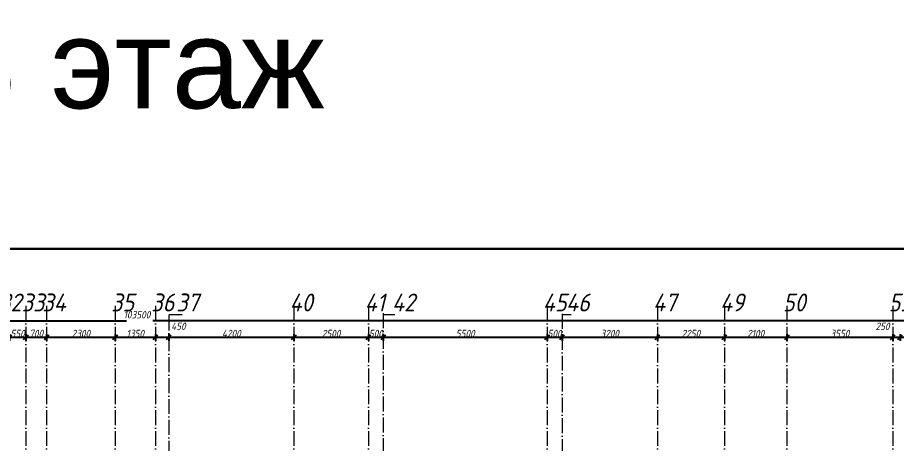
# Model space of a CAD drawing. Header units: millimetres. Extents: x -606178 to 312196, y -19338 to 632709.
# Drawn here: x -95490 to -65990, y 538072 to 552362 of the extents above; entities that cross this region are included whole.
import ezdxf

# ---------------------------------------------------------------- set-up
doc = ezdxf.new("R2010")
doc.units = ezdxf.units.MM
doc.linetypes.add('50_200_ШТРИХ_1Т_ш5_п1_п1_', pattern=[700, 500, -100, 0, -100])
for name, color, linetype, lineweight in [('A-____-____-DIMS', 7, 'Continuous', 9), ('S-GRID-____-IDEN', 7, 'Continuous', 9), ('S-GRID-____-OTLN', 7, 'Continuous', 9), ('S-GRID-____-OTLN-1', 7, '50_200_ШТРИХ_1Т_ш5_п1_п1_', 9), ('Текстовые примечания', 7, 'Continuous', 9)]:
    doc.layers.add(name, color=color, linetype=linetype, lineweight=lineweight)
doc.styles.add('ISOCPEUR_I_9', font='isocpeui.ttf', dxfattribs={"width": 0.9, "height": 250})
doc.styles.get("Standard").update_dxf_attribs({"font": 'arial.ttf'})
doc.dimstyles.new('ISO-2_5_0_9К_БОЛЬШОЙ_ОСИ', dxfattribs={"dimscale": 304.8, "dimtxt": 248.995294, "dimasz": 0.492126, "dimexe": 0.393701, "dimexo": 0, "dimgap": 0, "dimtad": 1, "dimdec": 0, "dimzin": 0, "dimdsep": 46, "dimtxsty": 'ISOCPEUR_I_9', "dimblk1": 'OBLIQUE', "dimblk2": 'OBLIQUE', "dimsah": 1, "dimcen": 0.09, "dimdle": 0.393701, "dimazin": 0, "dimtfac": 1, "dimtdec": 4, "dimtix": 1, "dimtmove": 0, "dimatfit": 3, "dimfxl": 1, "dimtvp": 1, "dimtolj": 1, "dimtzin": 0, "dimarcsym": 2})
doc.dimstyles.new('ISO-2_5_0_9К_БОЛЬШОЙ_ОСИ_1', dxfattribs={"dimscale": 304.8, "dimtxt": 248.995294, "dimasz": 0.492126, "dimexe": 0.393701, "dimexo": 0, "dimgap": 0, "dimtad": 1, "dimdec": 0, "dimzin": 0, "dimdsep": 46, "dimtxsty": 'ISOCPEUR_I_9', "dimblk1": 'OBLIQUE', "dimblk2": 'OBLIQUE', "dimsah": 1, "dimcen": 0.09, "dimdle": 0.393701, "dimazin": 0, "dimtfac": 1, "dimtdec": 4, "dimtix": 1, "dimtmove": 1, "dimatfit": 3, "dimfxl": 1, "dimtvp": 1, "dimtolj": 1, "dimtzin": 0, "dimarcsym": 2})
doc.dimstyles.new('ISO-2_5_0_9К_БОЛЬШОЙ_ОСИ_2', dxfattribs={"dimscale": 304.8, "dimtxt": 248.995294, "dimasz": 0.492126, "dimexe": 0.393701, "dimexo": 0, "dimgap": 0, "dimtad": 1, "dimdec": 0, "dimzin": 0, "dimdsep": 46, "dimtxsty": 'ISOCPEUR_I_9', "dimblk1": 'OBLIQUE', "dimblk2": 'OBLIQUE', "dimsah": 1, "dimcen": 0.09, "dimdle": 0.393701, "dimazin": 0, "dimtfac": 1, "dimtdec": 4, "dimtix": 1, "dimtmove": 2, "dimatfit": 3, "dimfxl": 1, "dimtvp": 1, "dimtolj": 1, "dimtzin": 0, "dimarcsym": 2})

# ---------------------------------------------------------------- blocks, each defined once
blk = doc.blocks.new('_Oblique')
at = {"color": 0, "linetype": 'ByBlock', "lineweight": -2}
blk.add_line((-0.5, -0.5), (0.5, 0.5), dxfattribs=at)
blk = doc.blocks.new('*D5297')
at = {"layer": 'A-____-____-DIMS', "color": 0, "lineweight": -2, "transparency": 16777216}
for p, q in [((-95885, 541635), (-95095, 541635)), ((-95765, 541741), (-95765, 541515)), ((-95215, 541741), (-95215, 541515))]:
    blk.add_line(p, q, dxfattribs=at)
at = {"layer": 'Defpoints', "color": 0, "transparency": 16777216}
for p in [(-95765, 541741), (-95215, 541741), (-95215, 541635)]:
    blk.add_point(p, dxfattribs=at)
at = {"layer": 'A-____-____-DIMS', "color": 0, "lineweight": -2, "transparency": 16777216, "xscale": 150, "yscale": 150, "zscale": 150, "rotation": 180}
blk.add_blockref('_Oblique', (-95765, 541635), dxfattribs=at)
at = {"layer": 'A-____-____-DIMS', "color": 0, "lineweight": -2, "transparency": 16777216, "xscale": 150, "yscale": 150, "zscale": 150}
blk.add_blockref('_Oblique', (-95215, 541635), dxfattribs=at)
at = {"layer": 'A-____-____-DIMS', "color": 0, "transparency": 16777216, "insert": (-95490, 541760), "char_height": 250, "width": 568.86, "attachment_point": 5, "style": 'ISOCPEUR_I_9'}
blk.add_mtext('\\A1;550', dxfattribs=at)
blk = doc.blocks.new('*D5298')
at = {"layer": 'A-____-____-DIMS', "color": 0, "lineweight": -2, "transparency": 16777216}
for p, q in [((-95335, 541635), (-94395, 541635)), ((-95215, 541741), (-95215, 541515)), ((-94515, 541741), (-94515, 541515))]:
    blk.add_line(p, q, dxfattribs=at)
at = {"layer": 'Defpoints', "color": 0, "transparency": 16777216}
for p in [(-95215, 541741), (-94515, 541741), (-94515, 541635)]:
    blk.add_point(p, dxfattribs=at)
at = {"layer": 'A-____-____-DIMS', "color": 0, "lineweight": -2, "transparency": 16777216, "xscale": 150, "yscale": 150, "zscale": 150, "rotation": 180}
blk.add_blockref('_Oblique', (-95215, 541635), dxfattribs=at)
at = {"layer": 'A-____-____-DIMS', "color": 0, "lineweight": -2, "transparency": 16777216, "xscale": 150, "yscale": 150, "zscale": 150}
blk.add_blockref('_Oblique', (-94515, 541635), dxfattribs=at)
at = {"layer": 'A-____-____-DIMS', "color": 0, "transparency": 16777216, "insert": (-94865, 541761), "char_height": 250, "width": 568.86, "attachment_point": 5, "style": 'ISOCPEUR_I_9'}
blk.add_mtext('\\A1;700', dxfattribs=at)
blk = doc.blocks.new('*D5299')
at = {"layer": 'A-____-____-DIMS', "color": 0, "lineweight": -2, "transparency": 16777216}
for p, q in [((-94635, 541635), (-92095, 541635)), ((-94515, 541741), (-94515, 541515)), ((-92215, 541741), (-92215, 541515))]:
    blk.add_line(p, q, dxfattribs=at)
at = {"layer": 'Defpoints', "color": 0, "transparency": 16777216}
for p in [(-94515, 541741), (-92215, 541741), (-92215, 541635)]:
    blk.add_point(p, dxfattribs=at)
at = {"layer": 'A-____-____-DIMS', "color": 0, "lineweight": -2, "transparency": 16777216, "xscale": 150, "yscale": 150, "zscale": 150, "rotation": 180}
blk.add_blockref('_Oblique', (-94515, 541635), dxfattribs=at)
at = {"layer": 'A-____-____-DIMS', "color": 0, "lineweight": -2, "transparency": 16777216, "xscale": 150, "yscale": 150, "zscale": 150}
blk.add_blockref('_Oblique', (-92215, 541635), dxfattribs=at)
at = {"layer": 'A-____-____-DIMS', "color": 0, "transparency": 16777216, "insert": (-93365, 541760), "char_height": 250, "width": 758.48, "attachment_point": 5, "style": 'ISOCPEUR_I_9'}
blk.add_mtext('\\A1;2300', dxfattribs=at)
blk = doc.blocks.new('*D5300')
at = {"layer": 'A-____-____-DIMS', "color": 0, "lineweight": -2, "transparency": 16777216}
for p, q in [((-92335, 541635), (-90745, 541635)), ((-92215, 541741), (-92215, 541515)), ((-90865, 541741), (-90865, 541515))]:
    blk.add_line(p, q, dxfattribs=at)
at = {"layer": 'Defpoints', "color": 0, "transparency": 16777216}
for p in [(-92215, 541741), (-90865, 541741), (-90865, 541635)]:
    blk.add_point(p, dxfattribs=at)
at = {"layer": 'A-____-____-DIMS', "color": 0, "lineweight": -2, "transparency": 16777216, "xscale": 150, "yscale": 150, "zscale": 150, "rotation": 180}
blk.add_blockref('_Oblique', (-92215, 541635), dxfattribs=at)
at = {"layer": 'A-____-____-DIMS', "color": 0, "lineweight": -2, "transparency": 16777216, "xscale": 150, "yscale": 150, "zscale": 150}
blk.add_blockref('_Oblique', (-90865, 541635), dxfattribs=at)
at = {"layer": 'A-____-____-DIMS', "color": 0, "transparency": 16777216, "insert": (-91540, 541760), "char_height": 250, "width": 701.02, "attachment_point": 5, "style": 'ISOCPEUR_I_9'}
blk.add_mtext('\\A1;1350', dxfattribs=at)
blk = doc.blocks.new('*D5301')
at = {"layer": 'A-____-____-DIMS', "color": 0, "lineweight": -2, "transparency": 16777216}
for p, q in [((-90985, 541635), (-90295, 541635)), ((-90865, 541741), (-90865, 541515)), ((-90415, 541741), (-90415, 541515))]:
    blk.add_line(p, q, dxfattribs=at)
at = {"layer": 'Defpoints', "color": 0, "transparency": 16777216}
for p in [(-90865, 541741), (-90415, 541741), (-90415, 541635)]:
    blk.add_point(p, dxfattribs=at)
at = {"layer": 'A-____-____-DIMS', "color": 0, "lineweight": -2, "transparency": 16777216, "xscale": 150, "yscale": 150, "zscale": 150, "rotation": 180}
blk.add_blockref('_Oblique', (-90865, 541635), dxfattribs=at)
at = {"layer": 'A-____-____-DIMS', "color": 0, "lineweight": -2, "transparency": 16777216, "xscale": 150, "yscale": 150, "zscale": 150}
blk.add_blockref('_Oblique', (-90415, 541635), dxfattribs=at)
at = {"layer": 'A-____-____-DIMS', "color": 0, "transparency": 16777216, "insert": (-90335, 542128), "char_height": 250, "width": 591.84, "attachment_point": 1, "line_spacing_factor": 1.149209, "style": 'ISOCPEUR_I_9'}
blk.add_mtext('\\A1;450', dxfattribs=at)
blk = doc.blocks.new('*D5302')
at = {"layer": 'A-____-____-DIMS', "color": 0, "lineweight": -2, "transparency": 16777216}
for p, q in [((-90535, 541635), (-86095, 541635)), ((-90415, 541741), (-90415, 541515)), ((-86215, 541741), (-86215, 541515))]:
    blk.add_line(p, q, dxfattribs=at)
at = {"layer": 'Defpoints', "color": 0, "transparency": 16777216}
for p in [(-90415, 541741), (-86215, 541741), (-86215, 541635)]:
    blk.add_point(p, dxfattribs=at)
at = {"layer": 'A-____-____-DIMS', "color": 0, "lineweight": -2, "transparency": 16777216, "xscale": 150, "yscale": 150, "zscale": 150, "rotation": 180}
blk.add_blockref('_Oblique', (-90415, 541635), dxfattribs=at)
at = {"layer": 'A-____-____-DIMS', "color": 0, "lineweight": -2, "transparency": 16777216, "xscale": 150, "yscale": 150, "zscale": 150}
blk.add_blockref('_Oblique', (-86215, 541635), dxfattribs=at)
at = {"layer": 'A-____-____-DIMS', "color": 0, "transparency": 16777216, "insert": (-88315, 541760), "char_height": 250, "width": 781.46, "attachment_point": 5, "style": 'ISOCPEUR_I_9'}
blk.add_mtext('\\A1;4200', dxfattribs=at)
blk = doc.blocks.new('*D5303')
at = {"layer": 'A-____-____-DIMS', "color": 0, "lineweight": -2, "transparency": 16777216}
for p, q in [((-86335, 541635), (-83595, 541635)), ((-86215, 541741), (-86215, 541515)), ((-83715, 541741), (-83715, 541515))]:
    blk.add_line(p, q, dxfattribs=at)
at = {"layer": 'Defpoints', "color": 0, "transparency": 16777216}
for p in [(-86215, 541741), (-83715, 541741), (-83715, 541635)]:
    blk.add_point(p, dxfattribs=at)
at = {"layer": 'A-____-____-DIMS', "color": 0, "lineweight": -2, "transparency": 16777216, "xscale": 150, "yscale": 150, "zscale": 150, "rotation": 180}
blk.add_blockref('_Oblique', (-86215, 541635), dxfattribs=at)
at = {"layer": 'A-____-____-DIMS', "color": 0, "lineweight": -2, "transparency": 16777216, "xscale": 150, "yscale": 150, "zscale": 150}
blk.add_blockref('_Oblique', (-83715, 541635), dxfattribs=at)
at = {"layer": 'A-____-____-DIMS', "color": 0, "transparency": 16777216, "insert": (-84965, 541760), "char_height": 250, "width": 758.48, "attachment_point": 5, "style": 'ISOCPEUR_I_9'}
blk.add_mtext('\\A1;2500', dxfattribs=at)
blk = doc.blocks.new('*D5304')
at = {"layer": 'A-____-____-DIMS', "color": 0, "lineweight": -2, "transparency": 16777216}
for p, q in [((-83835, 541635), (-83095, 541635)), ((-83715, 541741), (-83715, 541515)), ((-83215, 541741), (-83215, 541515))]:
    blk.add_line(p, q, dxfattribs=at)
at = {"layer": 'Defpoints', "color": 0, "transparency": 16777216}
for p in [(-83715, 541741), (-83215, 541741), (-83215, 541635)]:
    blk.add_point(p, dxfattribs=at)
at = {"layer": 'A-____-____-DIMS', "color": 0, "lineweight": -2, "transparency": 16777216, "xscale": 150, "yscale": 150, "zscale": 150, "rotation": 180}
blk.add_blockref('_Oblique', (-83715, 541635), dxfattribs=at)
at = {"layer": 'A-____-____-DIMS', "color": 0, "lineweight": -2, "transparency": 16777216, "xscale": 150, "yscale": 150, "zscale": 150}
blk.add_blockref('_Oblique', (-83215, 541635), dxfattribs=at)
at = {"layer": 'A-____-____-DIMS', "color": 0, "transparency": 16777216, "insert": (-83465, 541760), "char_height": 250, "width": 568.86, "attachment_point": 5, "style": 'ISOCPEUR_I_9'}
blk.add_mtext('\\A1;500', dxfattribs=at)
blk = doc.blocks.new('*D5305')
at = {"layer": 'A-____-____-DIMS', "color": 0, "lineweight": -2, "transparency": 16777216}
for p, q in [((-83335, 541635), (-77595, 541635)), ((-83215, 541741), (-83215, 541515)), ((-77715, 541741), (-77715, 541515))]:
    blk.add_line(p, q, dxfattribs=at)
at = {"layer": 'Defpoints', "color": 0, "transparency": 16777216}
for p in [(-83215, 541741), (-77715, 541741), (-77715, 541635)]:
    blk.add_point(p, dxfattribs=at)
at = {"layer": 'A-____-____-DIMS', "color": 0, "lineweight": -2, "transparency": 16777216, "xscale": 150, "yscale": 150, "zscale": 150, "rotation": 180}
blk.add_blockref('_Oblique', (-83215, 541635), dxfattribs=at)
at = {"layer": 'A-____-____-DIMS', "color": 0, "lineweight": -2, "transparency": 16777216, "xscale": 150, "yscale": 150, "zscale": 150}
blk.add_blockref('_Oblique', (-77715, 541635), dxfattribs=at)
at = {"layer": 'A-____-____-DIMS', "color": 0, "transparency": 16777216, "insert": (-80465, 541760), "char_height": 250, "width": 758.48, "attachment_point": 5, "style": 'ISOCPEUR_I_9'}
blk.add_mtext('\\A1;5500', dxfattribs=at)
blk = doc.blocks.new('*D5306')
at = {"layer": 'A-____-____-DIMS', "color": 0, "lineweight": -2, "transparency": 16777216}
for p, q in [((-77835, 541635), (-77095, 541635)), ((-77715, 541741), (-77715, 541515)), ((-77215, 541741), (-77215, 541515))]:
    blk.add_line(p, q, dxfattribs=at)
at = {"layer": 'Defpoints', "color": 0, "transparency": 16777216}
for p in [(-77715, 541741), (-77215, 541741), (-77215, 541635)]:
    blk.add_point(p, dxfattribs=at)
at = {"layer": 'A-____-____-DIMS', "color": 0, "lineweight": -2, "transparency": 16777216, "xscale": 150, "yscale": 150, "zscale": 150, "rotation": 180}
blk.add_blockref('_Oblique', (-77715, 541635), dxfattribs=at)
at = {"layer": 'A-____-____-DIMS', "color": 0, "lineweight": -2, "transparency": 16777216, "xscale": 150, "yscale": 150, "zscale": 150}
blk.add_blockref('_Oblique', (-77215, 541635), dxfattribs=at)
at = {"layer": 'A-____-____-DIMS', "color": 0, "transparency": 16777216, "insert": (-77465, 541760), "char_height": 250, "width": 568.86, "attachment_point": 5, "style": 'ISOCPEUR_I_9'}
blk.add_mtext('\\A1;500', dxfattribs=at)
blk = doc.blocks.new('*D5307')
at = {"layer": 'A-____-____-DIMS', "color": 0, "lineweight": -2, "transparency": 16777216}
for p, q in [((-77335, 541635), (-73895, 541635)), ((-77215, 541741), (-77215, 541515)), ((-74015, 541741), (-74015, 541515))]:
    blk.add_line(p, q, dxfattribs=at)
at = {"layer": 'Defpoints', "color": 0, "transparency": 16777216}
for p in [(-77215, 541741), (-74015, 541741), (-74015, 541635)]:
    blk.add_point(p, dxfattribs=at)
at = {"layer": 'A-____-____-DIMS', "color": 0, "lineweight": -2, "transparency": 16777216, "xscale": 150, "yscale": 150, "zscale": 150, "rotation": 180}
blk.add_blockref('_Oblique', (-77215, 541635), dxfattribs=at)
at = {"layer": 'A-____-____-DIMS', "color": 0, "lineweight": -2, "transparency": 16777216, "xscale": 150, "yscale": 150, "zscale": 150}
blk.add_blockref('_Oblique', (-74015, 541635), dxfattribs=at)
at = {"layer": 'A-____-____-DIMS', "color": 0, "transparency": 16777216, "insert": (-75615, 541760), "char_height": 250, "width": 758.48, "attachment_point": 5, "style": 'ISOCPEUR_I_9'}
blk.add_mtext('\\A1;3200', dxfattribs=at)
blk = doc.blocks.new('*D5308')
at = {"layer": 'A-____-____-DIMS', "color": 0, "lineweight": -2, "transparency": 16777216}
for p, q in [((-74135, 541635), (-71645, 541635)), ((-74015, 541741), (-74015, 541515)), ((-71765, 541741), (-71765, 541515))]:
    blk.add_line(p, q, dxfattribs=at)
at = {"layer": 'Defpoints', "color": 0, "transparency": 16777216}
for p in [(-74015, 541741), (-71765, 541741), (-71765, 541635)]:
    blk.add_point(p, dxfattribs=at)
at = {"layer": 'A-____-____-DIMS', "color": 0, "lineweight": -2, "transparency": 16777216, "xscale": 150, "yscale": 150, "zscale": 150, "rotation": 180}
blk.add_blockref('_Oblique', (-74015, 541635), dxfattribs=at)
at = {"layer": 'A-____-____-DIMS', "color": 0, "lineweight": -2, "transparency": 16777216, "xscale": 150, "yscale": 150, "zscale": 150}
blk.add_blockref('_Oblique', (-71765, 541635), dxfattribs=at)
at = {"layer": 'A-____-____-DIMS', "color": 0, "transparency": 16777216, "insert": (-72890, 541760), "char_height": 250, "width": 758.48, "attachment_point": 5, "style": 'ISOCPEUR_I_9'}
blk.add_mtext('\\A1;2250', dxfattribs=at)
blk = doc.blocks.new('*D5309')
at = {"layer": 'A-____-____-DIMS', "color": 0, "lineweight": -2, "transparency": 16777216}
for p, q in [((-71885, 541635), (-69545, 541635)), ((-71765, 541741), (-71765, 541515)), ((-69665, 541741), (-69665, 541515))]:
    blk.add_line(p, q, dxfattribs=at)
at = {"layer": 'Defpoints', "color": 0, "transparency": 16777216}
for p in [(-71765, 541741), (-69665, 541741), (-69665, 541635)]:
    blk.add_point(p, dxfattribs=at)
at = {"layer": 'A-____-____-DIMS', "color": 0, "lineweight": -2, "transparency": 16777216, "xscale": 150, "yscale": 150, "zscale": 150, "rotation": 180}
blk.add_blockref('_Oblique', (-71765, 541635), dxfattribs=at)
at = {"layer": 'A-____-____-DIMS', "color": 0, "lineweight": -2, "transparency": 16777216, "xscale": 150, "yscale": 150, "zscale": 150}
blk.add_blockref('_Oblique', (-69665, 541635), dxfattribs=at)
at = {"layer": 'A-____-____-DIMS', "color": 0, "transparency": 16777216, "insert": (-70715, 541760), "char_height": 250, "width": 701.02, "attachment_point": 5, "style": 'ISOCPEUR_I_9'}
blk.add_mtext('\\A1;2100', dxfattribs=at)
blk = doc.blocks.new('*D5310')
at = {"layer": 'A-____-____-DIMS', "color": 0, "lineweight": -2, "transparency": 16777216}
for p, q in [((-69785, 541635), (-65995, 541635)), ((-69665, 541741), (-69665, 541515)), ((-66115, 541741), (-66115, 541515))]:
    blk.add_line(p, q, dxfattribs=at)
at = {"layer": 'Defpoints', "color": 0, "transparency": 16777216}
for p in [(-69665, 541741), (-66115, 541741), (-66115, 541635)]:
    blk.add_point(p, dxfattribs=at)
at = {"layer": 'A-____-____-DIMS', "color": 0, "lineweight": -2, "transparency": 16777216, "xscale": 150, "yscale": 150, "zscale": 150, "rotation": 180}
blk.add_blockref('_Oblique', (-69665, 541635), dxfattribs=at)
at = {"layer": 'A-____-____-DIMS', "color": 0, "lineweight": -2, "transparency": 16777216, "xscale": 150, "yscale": 150, "zscale": 150}
blk.add_blockref('_Oblique', (-66115, 541635), dxfattribs=at)
at = {"layer": 'A-____-____-DIMS', "color": 0, "transparency": 16777216, "insert": (-67890, 541760), "char_height": 250, "width": 758.48, "attachment_point": 5, "style": 'ISOCPEUR_I_9'}
blk.add_mtext('\\A1;3550', dxfattribs=at)
blk = doc.blocks.new('*D5311')
at = {"layer": 'A-____-____-DIMS', "color": 0, "lineweight": -2, "transparency": 16777216}
for p, q in [((-66235, 541635), (-65745, 541635)), ((-66115, 541741), (-66115, 541515)), ((-65865, 541741), (-65865, 541515))]:
    blk.add_line(p, q, dxfattribs=at)
at = {"layer": 'Defpoints', "color": 0, "transparency": 16777216}
for p in [(-66115, 541741), (-65865, 541741), (-65865, 541635)]:
    blk.add_point(p, dxfattribs=at)
at = {"layer": 'A-____-____-DIMS', "color": 0, "lineweight": -2, "transparency": 16777216, "xscale": 150, "yscale": 150, "zscale": 150, "rotation": 180}
blk.add_blockref('_Oblique', (-66115, 541635), dxfattribs=at)
at = {"layer": 'A-____-____-DIMS', "color": 0, "lineweight": -2, "transparency": 16777216, "xscale": 150, "yscale": 150, "zscale": 150}
blk.add_blockref('_Oblique', (-65865, 541635), dxfattribs=at)
at = {"layer": 'A-____-____-DIMS', "color": 0, "transparency": 16777216, "insert": (-66691, 542128), "char_height": 250, "width": 568.86, "attachment_point": 1, "line_spacing_factor": 1.149209, "style": 'ISOCPEUR_I_9'}
blk.add_mtext('\\A1;250', dxfattribs=at)
blk = doc.blocks.new('*D5318')
at = {"layer": 'A-____-____-DIMS', "color": 0, "lineweight": -2, "transparency": 16777216}
for p, q in [((-143065, 542293), (-143065, 542067)), ((-39565, 542293), (-39565, 542067)), ((-143185, 542187), (-91832, 542187)), ((-39445, 542187), (-90953, 542187))]:
    blk.add_line(p, q, dxfattribs=at)
at = {"layer": 'Defpoints', "color": 0, "transparency": 16777216}
for p in [(-143065, 542293), (-39565, 542293), (-39565, 542187)]:
    blk.add_point(p, dxfattribs=at)
at = {"layer": 'A-____-____-DIMS', "color": 0, "lineweight": -2, "transparency": 16777216, "xscale": 150, "yscale": 150, "zscale": 150, "rotation": 180}
blk.add_blockref('_Oblique', (-143065, 542187), dxfattribs=at)
at = {"layer": 'A-____-____-DIMS', "color": 0, "lineweight": -2, "transparency": 16777216, "xscale": 150, "yscale": 150, "zscale": 150}
blk.add_blockref('_Oblique', (-39565, 542187), dxfattribs=at)
at = {"layer": 'A-____-____-DIMS', "color": 0, "transparency": 16777216, "insert": (-91932, 542514), "char_height": 250, "width": 1080.26, "attachment_point": 1, "line_spacing_factor": 1.149209, "style": 'ISOCPEUR_I_9'}
blk.add_mtext('\\A1;103500', dxfattribs=at)

msp = doc.modelspace()

# ---------------------------------------------------------------- linework, layer by layer
at = {"layer": 'S-GRID-____-OTLN'}
for p, q in [((-90414.891, 542398.8529), (-89961.2943, 542398.8529)), ((-83214.891, 542398.8529), (-82831.8023, 542398.8529)), ((-77214.891, 542398.8529), (-76905.4513, 542398.8529))]:
    msp.add_line(p, q, dxfattribs=at)
at = {"layer": 'S-GRID-____-OTLN-1'}
for p, q in [((-95214.891, 542687.1106), (-95214.891, 504685.847)), ((-94514.891, 542687.1106), (-94514.891, 529041.5894)), ((-92214.891, 542687.1106), (-92214.891, 504685.847)), ((-90864.891, 542687.1106), (-90864.891, 518469.7429)), ((-86214.891, 542687.1106), (-86214.891, 504685.847)), ((-83714.891, 542687.1106), (-83714.891, 504685.847)), ((-77714.891, 542687.1106), (-77714.891, 504685.847)), ((-74014.891, 542687.1106), (-74014.891, 504685.847)), ((-71764.891, 542687.1106), (-71764.891, 504685.847)), ((-69664.891, 542687.1106), (-69664.891, 491375.8881)), ((-66114.891, 542687.1106), (-66114.891, 491375.8881)), ((-90414.891, 542362.4833), (-90414.891, 518469.7429)), ((-83214.891, 542443.5807), (-83214.891, 504836.7347)), ((-77214.891, 542415.4959), (-77214.891, 504852.8552))]:
    msp.add_line(p, q, dxfattribs=at)
at = {"layer": 'Текстовые примечания', "color": 1, "lineweight": 30}
msp.add_lwpolyline([(-19349.125, 544596.983), (-401724.6123, 544596.983)], dxfattribs=at)

# ---------------------------------------------------------------- texts
at = {"color": 1, "lineweight": 30, "insert": (-97870.3979, 552316.983), "char_height": 3000, "attachment_point": 1}
msp.add_mtext_dynamic_manual_height_columns('3 этаж', width=55251, gutter_width=1, heights=[0], dxfattribs=at)
at = {"layer": 'S-GRID-____-IDEN', "char_height": 600, "attachment_point": 1, "style": 'ISOCPEUR_I_9'}
for s, insert, width in [('32', (-96106.4606, 543101.0442), 404.0505), ('33', (-95349.2626, 543101.0442), 404.0505), ('34', (-94658.2626, 543101.0442), 425.696062), ('35', (-92349.2626, 543101.0442), 404.0505), ('36', (-90999.2626, 543101.0442), 404.0505), ('37', (-90163.0361, 543101.0442), 404.0505), ('40', (-86358.2626, 543101.0442), 425.696062), ('41', (-83834.4126, 543101.0442), 367.974562), ('42', (-82922.4766, 543101.0442), 425.696062), ('45', (-77858.2626, 543101.0442), 425.696062), ('46', (-77081.0139, 543101.0442), 425.696062), ('47', (-74158.2626, 543101.0442), 425.696062), ('49', (-71908.2626, 543101.0442), 425.696062), ('50', (-69799.2626, 543101.0442), 404.0505), ('53', (-66249.2626, 543101.0442), 404.0505)]:
    msp.add_mtext(s, dxfattribs=dict(at, insert=insert, width=width))

# ---------------------------------------------------------------- dimensions: what is measured, and where the dimension line sits
at = {"layer": 'A-____-____-DIMS'}
for base, p1, p2, dimstyle, override, picture, middle in [((-39564.891, 542186.9277), (-143064.891, 542292.9937), (-39564.891, 542292.9937), 'ISO-2_5_0_9К_БОЛЬШОЙ_ОСИ_2', {"dimpost": '<>', "dimfxl": 103500}, '*D5318', (-91392.0407, 542346.875)), ((-90414.891, 541634.7084), (-90864.891, 541740.7745), (-90414.891, 541740.7745), 'ISO-2_5_0_9К_БОЛЬШОЙ_ОСИ_1', {"dimpost": '<>', "dimfxl": 450}, '*D5301', (-90038.8383, 541794.6557)), ((-65864.891, 541634.7084), (-66114.891, 541740.7745), (-65864.891, 541740.7745), 'ISO-2_5_0_9К_БОЛЬШОЙ_ОСИ_1', {"dimpost": '<>', "dimfxl": 250}, '*D5311', (-66406.5185, 541794.6557))]:
    dim = msp.add_linear_dim(base=base, p1=p1, p2=p2, dimstyle=dimstyle, override=override, dxfattribs=at)
    dim.commit()
    dim.dimension.update_dxf_attribs({"geometry": picture, "text_midpoint": middle, "dimtype": 160})
for base, p1, p2, override, picture, middle in [((-95214.891, 541634.7084), (-95764.891, 541740.7745), (-95214.891, 541740.7745), {"dimpost": '<>', "dimfxl": 550}, '*D5297', (-95489.891, 541759.7084)), ((-94514.891, 541634.7084), (-95214.891, 541740.7745), (-94514.891, 541740.7745), {"dimpost": '<>', "dimfxl": 700}, '*D5298', (-94864.891, 541761.3183)), ((-92214.891, 541634.7084), (-94514.891, 541740.7745), (-92214.891, 541740.7745), {"dimpost": '<>', "dimfxl": 2300}, '*D5299', (-93364.891, 541759.7084)), ((-90864.891, 541634.7084), (-92214.891, 541740.7745), (-90864.891, 541740.7745), {"dimpost": '<>', "dimfxl": 1350}, '*D5300', (-91539.891, 541759.7084)), ((-86214.891, 541634.7084), (-90414.891, 541740.7745), (-86214.891, 541740.7745), {"dimpost": '<>', "dimfxl": 4200}, '*D5302', (-88314.891, 541759.7084)), ((-83714.891, 541634.7084), (-86214.891, 541740.7745), (-83714.891, 541740.7745), {"dimpost": '<>', "dimfxl": 2500}, '*D5303', (-84964.891, 541759.7084)), ((-83214.891, 541634.7084), (-83714.891, 541740.7745), (-83214.891, 541740.7745), {"dimpost": '<>', "dimfxl": 500}, '*D5304', (-83464.891, 541759.7084)), ((-77714.891, 541634.7084), (-83214.891, 541740.7745), (-77714.891, 541740.7745), {"dimpost": '<>', "dimfxl": 5500}, '*D5305', (-80464.891, 541759.7084)), ((-77214.891, 541634.7084), (-77714.891, 541740.7745), (-77214.891, 541740.7745), {"dimpost": '<>', "dimfxl": 500}, '*D5306', (-77464.891, 541759.7084)), ((-74014.891, 541634.7084), (-77214.891, 541740.7745), (-74014.891, 541740.7745), {"dimpost": '<>', "dimfxl": 3200}, '*D5307', (-75614.891, 541759.7084)), ((-71764.891, 541634.7084), (-74014.891, 541740.7745), (-71764.891, 541740.7745), {"dimpost": '<>', "dimfxl": 2250}, '*D5308', (-72889.891, 541759.7084)), ((-69664.891, 541634.7084), (-71764.891, 541740.7745), (-69664.891, 541740.7745), {"dimpost": '<>', "dimfxl": 2100}, '*D5309', (-70714.891, 541759.7084)), ((-66114.891, 541634.7084), (-69664.891, 541740.7745), (-66114.891, 541740.7745), {"dimpost": '<>', "dimfxl": 3550}, '*D5310', (-67889.891, 541759.7084))]:
    dim = msp.add_linear_dim(base=base, p1=p1, p2=p2, dimstyle='ISO-2_5_0_9К_БОЛЬШОЙ_ОСИ', override=override, dxfattribs=at)
    dim.commit()
    dim.dimension.update_dxf_attribs({"geometry": picture, "text_midpoint": middle})

doc.saveas('drawing.dxf')
